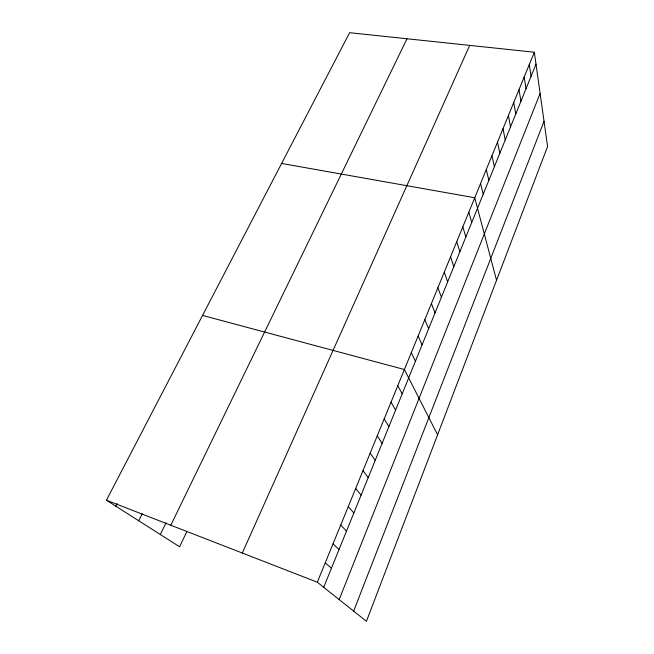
<?xml version="1.0" encoding="UTF-8"?>
<svg xmlns="http://www.w3.org/2000/svg" width="654" height="654" viewBox="0 0 654 654"><rect width="100%" height="100%" fill="white"/><g stroke="black" fill="none" stroke-linecap="round" stroke-linejoin="round"><path stroke-width="0.98" d="M353.642 611.122L544.03 121.325M339.181 599.604L540.114 93.391M323.705 587.284L536.002 64.117M534.334 52.222L547.57 146.529L366.436 621.3L317.313 582.199L534.334 52.222L349.628 32.7L106.43 500.212L179.597 546.793L186.619 532.062M242.299 553.031L469.695 45.388M170.8 525.236L407.009 38.766M160.312 534.514L166.01 522.857M138.705 520.764L142.237 513.725M115.815 506.188L117.148 503.588M281.612 163.451L474.739 197.753L496.549 280.264M202.552 315.432L404.401 369.518L437.591 434.787M106.43 500.212L317.313 582.199M325.251 562.824L331.431 568.244M333.049 543.776L339.034 549.515M340.718 525.048L346.506 531.097M348.263 506.629L353.863 512.973M355.678 488.505L361.098 495.143M362.978 470.684L368.218 477.592M370.164 453.14L375.224 460.326M377.227 435.883L382.124 443.322M384.184 418.895L388.917 426.588M391.027 402.177L395.605 410.107M397.771 385.721L402.185 393.888M411.317 352.637L415.429 361.253M418.119 336.025L422.075 344.862M424.814 319.675L428.623 328.725M431.403 303.587L435.074 312.849M437.886 287.76L441.417 297.21M444.27 272.17L447.663 281.817M450.549 256.826L453.819 266.652M456.737 241.718L459.876 251.725M462.828 226.84L465.844 237.018M468.828 212.182L471.722 222.523M480.559 183.537L483.224 194.189M486.298 169.533L488.849 180.324M491.947 155.726L494.391 166.664M497.514 142.131L499.852 153.208M503.008 128.724L505.24 139.931M508.411 115.521L510.545 126.851M513.742 102.498L515.777 113.951M518.998 89.663L520.944 101.231M524.181 77.008L526.029 88.691M529.29 64.525L531.048 76.322"/></g></svg>
